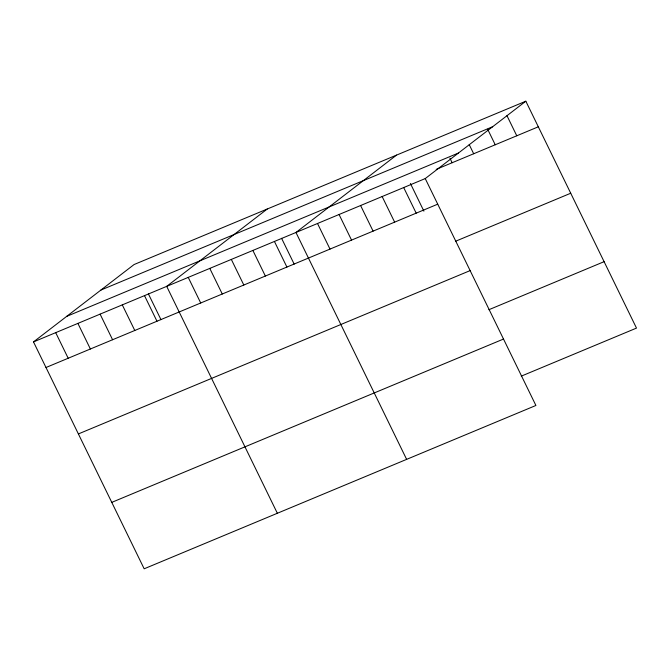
<?xml version="1.0" encoding="UTF-8"?>
<svg xmlns="http://www.w3.org/2000/svg" width="670" height="670" viewBox="0 0 670 670"><rect width="100%" height="100%" fill="white"/><g stroke="black" fill="none" stroke-linecap="round" stroke-linejoin="round"><path stroke-width="1" d="M525.833 101.204L425.241 178.572L535.908 405.467L144.167 568.797L33.5 341.901L134.092 264.533L525.833 101.204L636.5 328.099L521.277 376.138M267.288 208.998L166.696 286.366L277.355 513.27M396.556 155.097L295.964 232.473L406.631 459.369M100.894 290.06L492.643 126.73M66.698 316.366L458.439 153.036M436.212 169.376L538.32 126.806M33.5 341.901L425.241 178.572M45.987 367.503L437.728 204.174M455.5 241.275L570.723 193.236M78.39 433.934L470.131 270.605M488.882 309.716L604.106 261.668M111.764 502.374L503.513 339.045M506.964 115.667L516.779 135.792M487.651 129.226L495.231 144.77M469.226 144.611L473.682 153.757M449.913 158.17L452.141 162.735M410.4 183.471L423.901 211.151M403.7 187.558L416.187 213.161M382.151 196.536L394.638 222.147M360.602 205.523L373.09 231.125M339.062 214.501L351.549 240.111M317.513 223.487L330 249.089M281.576 238.294L294.172 264.122M274.424 241.451L286.911 267.062M252.875 250.438L265.362 276.04M231.326 259.416L243.821 285.026M209.785 268.402L222.272 294.004M188.237 277.388L200.724 302.991M148.38 293.828L160.976 319.657M144.494 295.621L156.981 321.231M122.292 304.884L134.787 330.486M100.098 314.138L112.585 339.74M77.896 323.392L90.383 348.995M55.702 332.647L68.189 358.249"/></g></svg>
